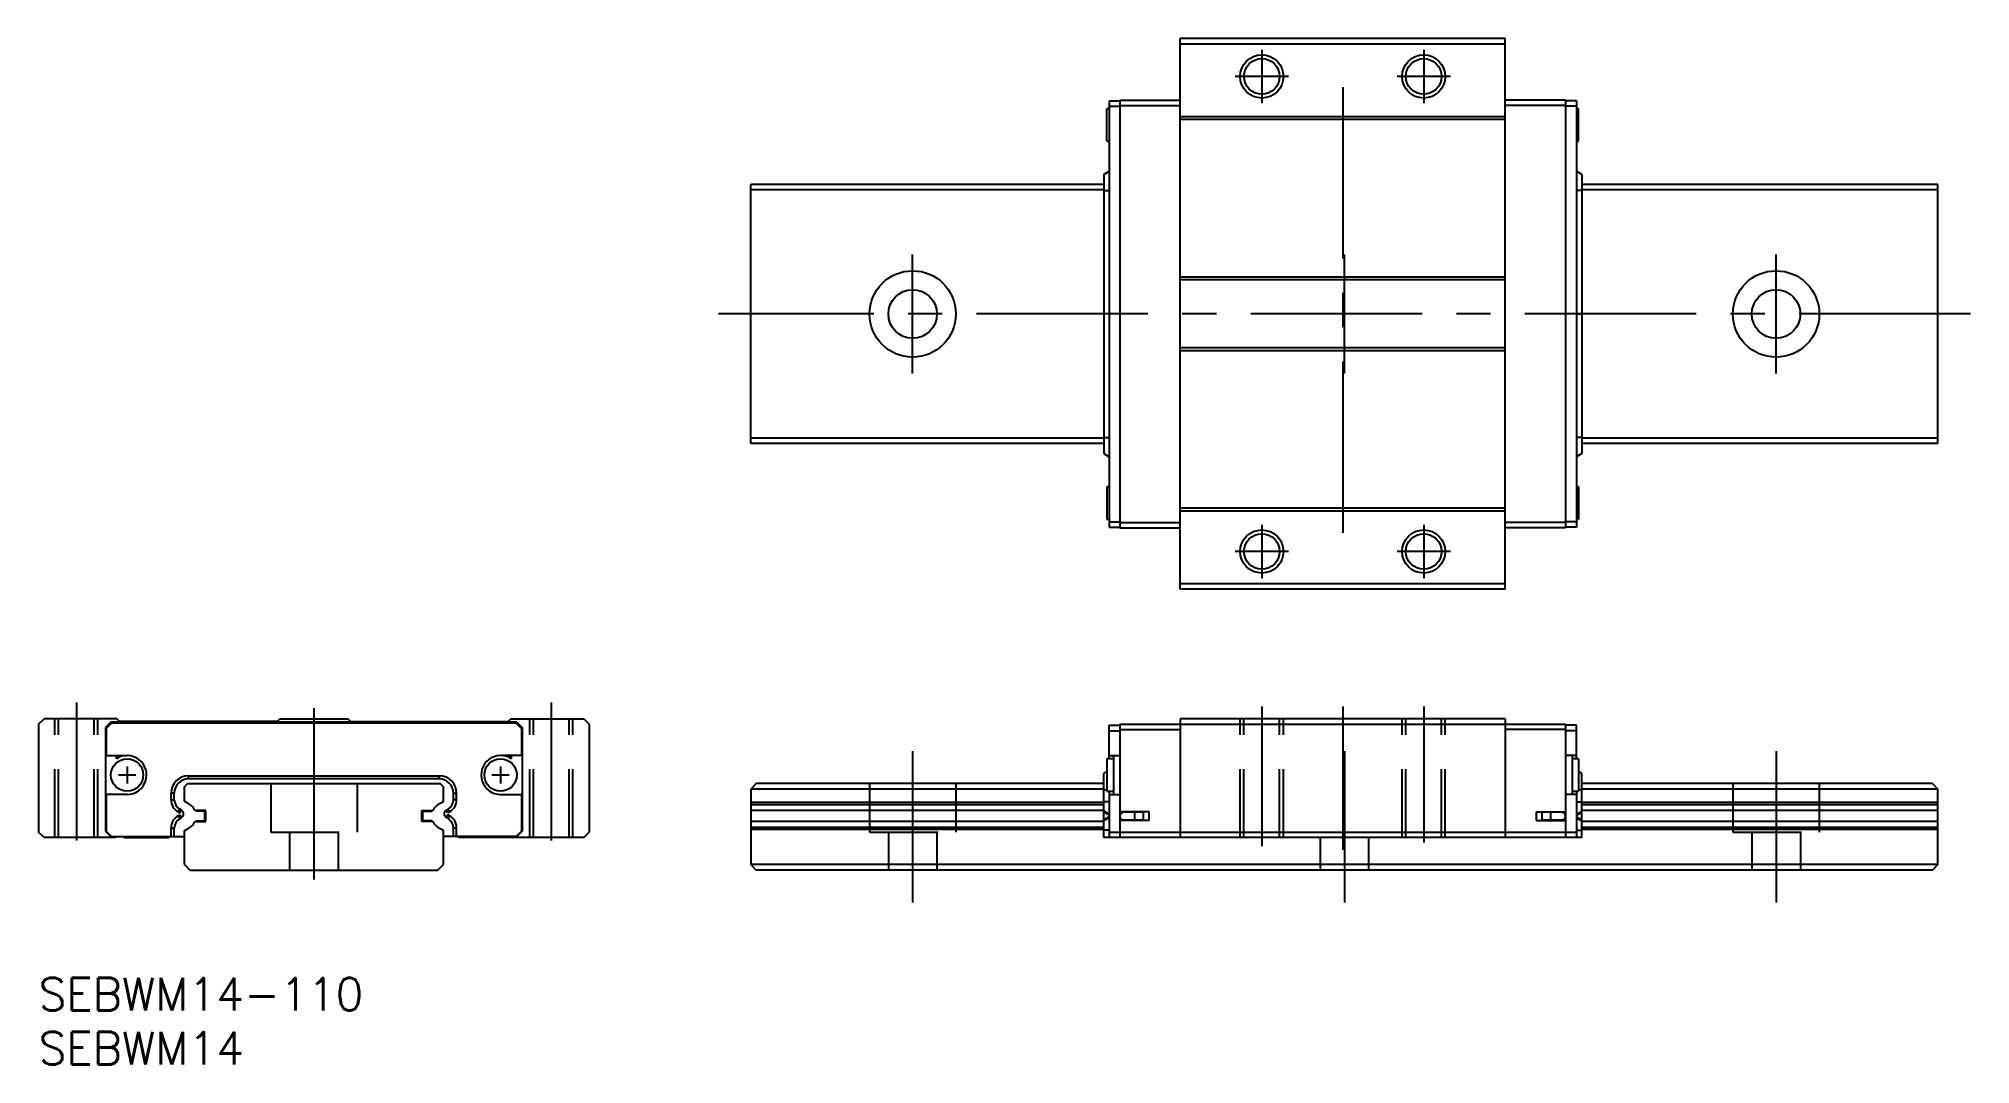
# Model space of a CAD drawing. Extents: x 0 to 179, y -8 to 87.
import ezdxf

# ---------------------------------------------------------------- set-up
doc = ezdxf.new("R2010")
doc.units = 0
doc.header["$LTSCALE"] = 0.5
doc.linetypes.add('CENTER', pattern=[50.8, 31.75, -6.35, 6.35, -6.35])
doc.linetypes.add('DASHED', pattern=[19.05, 12.7, -6.35])
for name, color, linetype in [('MSM_CENTER', 1, 'CENTER'), ('MSM_CONTINUOUS', 7, 'CONTINUOUS'), ('MSM_DASHED', 4, 'DASHED'), ('MSM_NARROW', 5, 'CONTINUOUS'), ('MSM_PART_NUMBER', 7, 'CONTINUOUS')]:
    doc.layers.add(name, color=color, linetype=linetype)
doc.styles.get("Standard").update_dxf_attribs({"font": 'txt.shx', "height": 3, "bigfont": 'bigfont.shx'})

msp = doc.modelspace()

# ---------------------------------------------------------------- linework, layer by layer
at = {"layer": 'MSM_CENTER'}
for p, q in [((113.33, 85.97), (113.33, 81.03)), ((128.33, 85.97), (128.33, 81.03)), ((115.8, 83.5), (110.86, 83.5)), ((120.83, 82.5), (120.83, 40.5)), ((130.8, 83.5), (125.86, 83.5)), ((80.98, 56), (80.98, 67)), ((120.98, 56), (120.98, 67)), ((160.98, 56), (160.98, 67)), ((178.98, 61.5), (62.98, 61.5)), ((113.33, 41.97), (113.33, 37.03)), ((128.33, 41.97), (128.33, 37.03)), ((115.8, 39.5), (110.86, 39.5)), ((130.8, 39.5), (125.86, 39.5)), ((3.5, 25.5), (3.5, 12.72)), ((47.5, 25.5), (47.5, 12.72)), ((113.33, 25.13), (113.33, 12.2)), ((120.83, 25.13), (120.83, 11.87)), ((128.33, 25.14), (128.33, 12.56)), ((25.5, 25), (25.5, 6.5)), ((80.98, 21), (80.98, 7)), ((120.98, 21), (120.98, 7)), ((160.98, 21), (160.98, 7)), ((7.4, 18.8), (9, 18.8)), ((8.2, 19.6), (8.2, 18)), ((42, 18.8), (43.6, 18.8)), ((42.8, 19.6), (42.8, 18))]:
    msp.add_line(p, q, dxfattribs=at)
at = {"layer": 'MSM_CONTINUOUS'}
for p, q in [((105.78, 36), (105.78, 87)), ((135.88, 87), (105.78, 87)), ((135.88, 86.5), (105.78, 86.5)), ((135.88, 36), (135.88, 87)), ((99.18, 81.25), (99.18, 41.75)), ((99.18, 81.25), (100.18, 81.25)), ((99.18, 80.75), (100.18, 80.75)), ((100.18, 81.3), (100.18, 41.7)), ((100.18, 81.3), (105.78, 81.3)), ((100.18, 80.8), (105.78, 80.8)), ((141.48, 81.3), (135.88, 81.3)), ((141.48, 80.8), (135.88, 80.8)), ((141.48, 81.3), (141.48, 41.7)), ((142.48, 81.25), (141.48, 81.25)), ((142.48, 80.75), (141.48, 80.75)), ((142.48, 81.25), (142.48, 41.75)), ((99.18, 80.5), (98.98, 80.5)), ((98.98, 77.5), (98.98, 80.5)), ((135.88, 79.75), (105.78, 79.75)), ((135.88, 79.5), (105.78, 79.5)), ((142.68, 80.5), (142.48, 80.5)), ((142.68, 77.5), (142.68, 80.5)), ((98.98, 77.5), (99.18, 77.5)), ((142.48, 77.5), (142.68, 77.5)), ((98.68, 73.5), (65.98, 73.5)), ((65.98, 49.5), (65.98, 73.5)), ((98.68, 74.43), (99.18, 74.73)), ((98.68, 74.43), (98.68, 48.57)), ((142.98, 74.43), (142.48, 74.73)), ((142.98, 74.43), (142.98, 48.57)), ((175.98, 73.5), (142.98, 73.5)), ((175.98, 49.5), (175.98, 73.5)), ((98.68, 73), (65.98, 73)), ((98.68, 72.93), (99.18, 72.93)), ((142.98, 72.93), (142.48, 72.93)), ((175.98, 73), (142.98, 73)), ((135.88, 64.9), (105.78, 64.9)), ((135.88, 64.65), (105.78, 64.65)), ((99.18, 61.5), (98.68, 61.5)), ((142.48, 61.5), (142.98, 61.5)), ((135.88, 58.35), (105.78, 58.35)), ((135.88, 58.1), (105.78, 58.1)), ((98.68, 50), (65.98, 50)), ((98.68, 49.5), (65.98, 49.5)), ((98.68, 50.07), (99.18, 50.07)), ((98.68, 48.57), (99.18, 48.27)), ((142.98, 50.07), (142.48, 50.07)), ((142.98, 48.57), (142.48, 48.27)), ((175.98, 50), (142.98, 50)), ((175.98, 49.5), (142.98, 49.5)), ((98.98, 45.5), (98.98, 42.5)), ((99.18, 45.5), (98.98, 45.5)), ((142.68, 45.5), (142.48, 45.5)), ((142.68, 45.5), (142.68, 42.5)), ((135.88, 43.5), (105.78, 43.5)), ((135.88, 43.25), (105.78, 43.25)), ((98.98, 42.5), (99.18, 42.5)), ((99.18, 42.25), (100.18, 42.25)), ((99.18, 41.75), (100.18, 41.75)), ((100.18, 42.2), (105.78, 42.2)), ((100.18, 41.7), (105.78, 41.7)), ((141.48, 42.2), (135.88, 42.2)), ((141.48, 41.7), (135.88, 41.7)), ((142.48, 42.25), (141.48, 42.25)), ((142.48, 41.75), (141.48, 41.75)), ((142.48, 42.5), (142.68, 42.5)), ((135.88, 36.5), (105.78, 36.5)), ((135.88, 36), (105.78, 36)), ((0, 23.5), (0.5, 24)), ((0, 23.5), (0, 13.5)), ((7.25, 24), (0.5, 24)), ((6.7, 23.7), (6.2, 23.2)), ((6.75, 23.6), (6.25, 23.1)), ((44.3, 23.7), (6.7, 23.7)), ((44.25, 23.6), (6.75, 23.6)), ((7.5, 23.75), (7.25, 24)), ((22.1, 23.75), (7.5, 23.75)), ((22.1, 23.75), (22.35, 24)), ((22.35, 24), (28.65, 24)), ((28.9, 23.75), (28.65, 24)), ((28.9, 23.75), (43.5, 23.75)), ((43.5, 23.75), (43.75, 24)), ((43.75, 24), (50.5, 24)), ((44.25, 23.6), (44.75, 23.1)), ((44.3, 23.7), (44.8, 23.2)), ((50.5, 24), (51, 23.5)), ((51, 23.5), (51, 13.5)), ((99.18, 20.3), (99.18, 23.4)), ((99.18, 23.4), (100.18, 23.4)), ((100.18, 23.5), (141.48, 23.5)), ((100.18, 23.5), (100.18, 13)), ((135.88, 24), (105.78, 24)), ((105.78, 24), (105.78, 13)), ((135.88, 24), (135.88, 13)), ((141.48, 23.5), (141.48, 13)), ((142.48, 23.4), (141.48, 23.4)), ((142.48, 20.3), (142.48, 23.4)), ((6.2, 23.2), (6.2, 13.6)), ((6.25, 23.1), (6.25, 20.6)), ((44.75, 23.1), (44.75, 20.6)), ((44.8, 23.2), (44.8, 13.6)), ((99.18, 22.9), (100.18, 22.9)), ((100.18, 23), (105.78, 23)), ((141.48, 23), (135.88, 23)), ((142.48, 22.9), (141.48, 22.9)), ((6.25, 20.6), (8.2, 20.6)), ((7.2, 20.3), (7.2, 20.6)), ((44.75, 20.6), (42.8, 20.6)), ((43.8, 20.3), (43.8, 20.6)), ((99.58, 20.3), (98.98, 20.3)), ((98.98, 20.3), (98.98, 17.3)), ((99.18, 20.6), (100.18, 20.6)), ((99.58, 20.6), (99.58, 17)), ((142.48, 20.6), (141.48, 20.6)), ((142.08, 20.6), (142.08, 17)), ((142.68, 20.3), (142.08, 20.3)), ((142.68, 20.3), (142.68, 17.3)), ((13.5, 17.7), (13.8, 18)), ((13.8, 18), (37.2, 18)), ((13.87, 18.73), (37.13, 18.73)), ((13.87, 18.43), (13.87, 18.73)), ((37.13, 18.43), (13.87, 18.43)), ((37.13, 18.43), (37.13, 18.73)), ((37.5, 17.7), (37.2, 18)), ((66.48, 18), (65.98, 17.5)), ((98.68, 18), (66.48, 18)), ((98.68, 18.93), (98.98, 19.11)), ((98.68, 13), (98.68, 18.93)), ((142.98, 18.93), (142.68, 19.11)), ((142.98, 13), (142.98, 18.93)), ((175.48, 18), (142.98, 18)), ((175.48, 18), (175.98, 17.5)), ((6.25, 17), (6.25, 13.6)), ((8.2, 17), (6.25, 17)), ((12.27, 16.51), (12.27, 17.13)), ((12.57, 17.13), (12.27, 17.13)), ((12.27, 16.51), (12.57, 16.51)), ((12.57, 16.51), (12.57, 17.13)), ((13.5, 16.35), (13.5, 17.7)), ((13.91, 16.12), (13.5, 16.35)), ((37.09, 16.12), (37.5, 16.35)), ((37.5, 16.35), (37.5, 17.7)), ((38.43, 16.51), (38.43, 17.13)), ((38.43, 17.13), (38.73, 17.13)), ((38.73, 16.51), (38.43, 16.51)), ((38.73, 16.51), (38.73, 17.13)), ((42.8, 17), (44.75, 17)), ((44.75, 17), (44.75, 13.6)), ((98.68, 17.5), (65.98, 17.5)), ((65.98, 17.5), (65.98, 10.5)), ((98.68, 16.26), (65.98, 16.26)), ((98.68, 17.43), (98.98, 17.43)), ((99.18, 16.31), (98.68, 16.31)), ((98.98, 17.3), (99.58, 17.3)), ((99.18, 17.3), (99.18, 13)), ((99.18, 17), (100.18, 17)), ((142.48, 17), (141.48, 17)), ((142.08, 17.3), (142.68, 17.3)), ((142.48, 17.3), (142.48, 13)), ((142.48, 16.31), (142.98, 16.31)), ((142.98, 17.43), (142.68, 17.43)), ((175.98, 17.5), (142.98, 17.5)), ((175.98, 16.26), (142.98, 16.26)), ((175.98, 10.5), (175.98, 17.5)), ((6.2, 15.95), (6.25, 15.95)), ((6.2, 15.25), (6.25, 15.25)), ((12.92, 15.38), (13.07, 15.64)), ((12.92, 15.38), (13.08, 15.29)), ((12.92, 15.02), (13.08, 15.11)), ((12.92, 15.02), (13.07, 14.76)), ((13.23, 15.55), (13.07, 15.64)), ((13.07, 14.76), (13.23, 14.85)), ((13.08, 15.29), (13.23, 15.55)), ((13.08, 15.29), (13.08, 15.29)), ((13.09, 15.12), (13.08, 15.11)), ((13.08, 15.11), (13.09, 15.12)), ((13.08, 15.11), (13.23, 14.85)), ((13.08, 15.11), (13.08, 15.11)), ((15.5, 15.5), (14.48, 15.5)), ((14.48, 14.5), (15.5, 14.5)), ((14.55, 15.5), (14.57, 15.45)), ((14.55, 14.5), (14.57, 14.55)), ((15.3, 15.45), (14.57, 15.45)), ((14.57, 14.55), (15.3, 14.55)), ((15.4, 14.65), (15.4, 15.35)), ((15.5, 14.5), (15.5, 15.5)), ((35.5, 14.5), (35.5, 15.5)), ((35.5, 15.5), (36.52, 15.5)), ((36.52, 14.5), (35.5, 14.5)), ((35.6, 14.65), (35.6, 15.35)), ((35.7, 15.45), (36.43, 15.45)), ((36.43, 14.55), (35.7, 14.55)), ((36.45, 15.5), (36.43, 15.45)), ((36.45, 14.5), (36.43, 14.55)), ((37.77, 15.55), (37.93, 15.64)), ((37.92, 15.29), (37.77, 15.55)), ((37.92, 15.11), (37.77, 14.85)), ((37.93, 14.76), (37.77, 14.85)), ((37.91, 15.12), (37.92, 15.11)), ((37.92, 15.11), (37.91, 15.12)), ((38.08, 15.38), (37.92, 15.29)), ((37.92, 15.29), (37.92, 15.29)), ((37.92, 15.11), (37.92, 15.11)), ((38.08, 15.02), (37.92, 15.11)), ((38.08, 15.38), (37.93, 15.64)), ((38.08, 15.02), (37.93, 14.76)), ((44.8, 15.55), (44.75, 15.55)), ((44.8, 14.85), (44.75, 14.85)), ((98.68, 16.05), (65.98, 16.05)), ((98.68, 15.5), (65.98, 15.5)), ((98.68, 14.5), (65.98, 14.5)), ((99.18, 15.18), (98.68, 15.44)), ((99.18, 15.09), (98.68, 15.35)), ((99.18, 14.91), (98.68, 14.65)), ((99.18, 14.82), (98.68, 14.56)), ((102.88, 15.4), (100.18, 15.4)), ((102.88, 14.6), (100.18, 14.6)), ((102.38, 15.35), (100.53, 15.35)), ((100.53, 14.65), (102.38, 14.65)), ((100.98, 15.35), (100.98, 15.4)), ((100.98, 14.6), (100.98, 14.65)), ((101.44, 15.35), (101.44, 15.4)), ((101.44, 14.6), (101.44, 14.65)), ((101.58, 14.65), (101.58, 15.35)), ((102.38, 14.65), (102.38, 15.35)), ((102.88, 14.6), (102.88, 15.4)), ((138.78, 14.6), (138.78, 15.4)), ((138.78, 15.4), (141.48, 15.4)), ((138.78, 14.6), (141.48, 14.6)), ((139.28, 15.35), (139.28, 14.65)), ((141.13, 15.35), (139.28, 15.35)), ((139.28, 14.65), (141.13, 14.65)), ((140.08, 15.35), (140.08, 14.65)), ((140.22, 15.35), (140.22, 15.4)), ((140.22, 14.6), (140.22, 14.65)), ((140.68, 15.35), (140.68, 15.4)), ((140.68, 14.6), (140.68, 14.65)), ((142.48, 15.18), (142.98, 15.44)), ((142.48, 15.09), (142.98, 15.35)), ((142.48, 14.91), (142.98, 14.65)), ((142.48, 14.82), (142.98, 14.56)), ((175.98, 16.05), (142.98, 16.05)), ((175.98, 15.5), (142.98, 15.5)), ((175.98, 14.5), (142.98, 14.5)), ((0.5, 13), (0, 13.5)), ((7.1, 13), (0.5, 13)), ((6.2, 13.6), (6.7, 13.1)), ((6.25, 13.6), (6.75, 13.1)), ((6.7, 13.1), (13.5, 13.1)), ((7.9, 13), (12, 13)), ((12, 13), (12.22, 13.1)), ((12.27, 13.89), (12.57, 13.89)), ((12.27, 13.1), (12.27, 13.89)), ((12.57, 13.1), (12.57, 13.89)), ((13.5, 13.65), (13.91, 13.88)), ((13.5, 10.5), (13.5, 13.65)), ((37.5, 13.65), (37.09, 13.88)), ((37.5, 10.5), (37.5, 13.65)), ((44.25, 13.1), (37.5, 13.1)), ((38.73, 13.89), (38.43, 13.89)), ((38.43, 13.1), (38.43, 13.89)), ((38.73, 13.1), (38.73, 13.89)), ((38.97, 13), (38.76, 13.1)), ((50.5, 13), (38.97, 13)), ((44.75, 13.6), (44.25, 13.1)), ((44.8, 13.6), (44.3, 13.1)), ((50.5, 13), (51, 13.5)), ((98.68, 13.95), (65.98, 13.95)), ((98.68, 13.74), (65.98, 13.74)), ((99.18, 13.69), (98.68, 13.69)), ((142.98, 13), (98.68, 13)), ((99.18, 13.5), (142.48, 13.5)), ((142.48, 13.69), (142.98, 13.69)), ((175.98, 13.95), (142.98, 13.95)), ((175.98, 13.74), (142.98, 13.74)), ((13.5, 10.5), (14, 10)), ((14, 10), (37, 10)), ((37, 10), (37.5, 10.5)), ((175.98, 10.5), (65.98, 10.5)), ((65.98, 10.5), (66.48, 10)), ((175.48, 10), (66.48, 10)), ((175.98, 10.5), (175.48, 10))]:
    msp.add_line(p, q, dxfattribs=at)
for centre, radius in [((113.33, 83.5), 1.65), ((128.33, 83.5), 1.65), ((80.98, 61.5), 4), ((160.98, 61.5), 4), ((80.98, 61.5), 2.25), ((160.98, 61.5), 2.25), ((113.33, 39.5), 1.65), ((128.33, 39.5), 1.65), ((8.2, 18.8), 1.5), ((42.8, 18.8), 1.5)]:
    msp.add_circle(centre, radius, dxfattribs=at)
for centre, radius, start, end in [((8.2, 18.8), 1.8, 270, 123.749), ((42.8, 18.8), 1.8, 56.251, 270), ((13.87, 17.13), 1.6, 90.0008, 179.9992), ((13.87, 17.13), 1.3, 90, 180), ((37.13, 17.13), 1.6, 0.0008, 89.9992), ((37.13, 17.13), 1.3, 0, 90), ((13.57, 16.51), 1.3, 180, 240), ((13.57, 16.51), 1, 180, 240), ((13.21, 14.91), 1.4, 25.0081, 60), ((37.79, 14.91), 1.4, 120, 154.9919), ((37.43, 16.51), 1, 300, 0), ((37.43, 16.51), 1.3, 300, 0), ((13.57, 13.89), 1.3, 120, 180), ((13.57, 13.89), 1, 120, 180), ((13.03, 15.2), 0.4, 300, 60), ((13.21, 15.09), 1.4, 300, 334.9919), ((15.3, 15.35), 0.1, 0, 90), ((15.3, 14.65), 0.1, 270, 0), ((35.7, 15.35), 0.1, 90, 180), ((35.7, 14.65), 0.1, 180, 270), ((37.79, 15.09), 1.4, 205.0081, 240), ((37.97, 15.2), 0.4, 120, 240), ((37.43, 13.89), 1, 0, 60), ((37.43, 13.89), 1.3, 0, 60), ((100.53, 15), 0.35, 90, 270), ((141.13, 15), 0.35, 270, 90), ((7.5, 12.7), 0.5, 126.8699, 143.1301), ((7.5, 12.7), 0.5, 36.8699, 53.1301)]:
    msp.add_arc(centre, radius, start, end, dxfattribs=at)
at = {"layer": 'MSM_DASHED'}
for p, q in [((1.5, 13), (1.5, 24)), ((1.85, 13), (1.85, 24)), ((5.15, 13), (5.15, 24)), ((5.5, 13), (5.5, 24)), ((45.5, 13), (45.5, 24)), ((45.85, 13), (45.85, 24)), ((49.15, 13), (49.15, 24)), ((49.5, 13), (49.5, 24)), ((111.33, 13), (111.33, 24)), ((111.68, 13), (111.68, 24)), ((114.98, 13), (114.98, 24)), ((115.33, 13), (115.33, 24)), ((126.33, 13), (126.33, 24)), ((126.68, 13), (126.68, 24)), ((129.98, 13), (129.98, 24)), ((130.33, 13), (130.33, 24)), ((21.5, 18), (21.5, 13.5)), ((29.5, 18), (29.5, 13.5)), ((76.98, 18), (76.98, 13.5)), ((84.98, 18), (84.98, 13.5)), ((156.98, 18), (156.98, 13.5)), ((164.98, 18), (164.98, 13.5)), ((21.5, 13.5), (29.5, 13.5)), ((23.25, 13.5), (23.25, 10)), ((27.75, 13.5), (27.75, 10)), ((76.98, 13.5), (84.98, 13.5)), ((78.73, 13.5), (78.73, 10)), ((83.23, 13.5), (83.23, 10)), ((118.73, 13), (118.73, 10)), ((123.23, 13), (123.23, 10)), ((156.98, 13.5), (164.98, 13.5)), ((158.73, 13.5), (158.73, 10)), ((163.23, 13.5), (163.23, 10))]:
    msp.add_line(p, q, dxfattribs=at)
at = {"layer": 'MSM_NARROW'}
for centre in [(113.33, 83.5), (128.33, 83.5), (113.33, 39.5), (128.33, 39.5)]:
    msp.add_circle(centre, 2, dxfattribs=at)

# ---------------------------------------------------------------- texts
at = {"layer": 'MSM_PART_NUMBER'}
for s, p in [('SEBWM14-110', (0, -3)), ('SEBWM14', (0, -8))]:
    msp.add_text(s, height=3, dxfattribs=at).set_placement(p)

doc.saveas('drawing.dxf')
